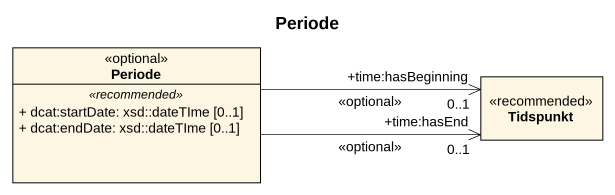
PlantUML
@startuml
title Periode
hide circle
hide empty members
skinparam classAttributeIconSize 0
class Periode <<optional>> {
  .. <<recommended>> ..
  + dcat:startDate: xsd::dateTIme [0..1]
  + dcat:endDate: xsd::dateTIme [0..1]
}
class Tidspunkt <<recommended>>
Periode -right-> "+time:hasBeginning\n0..1" Tidspunkt : <<optional>>
Periode -right-> "+time:hasEnd\n0..1" Tidspunkt : <<optional>>
@enduml
